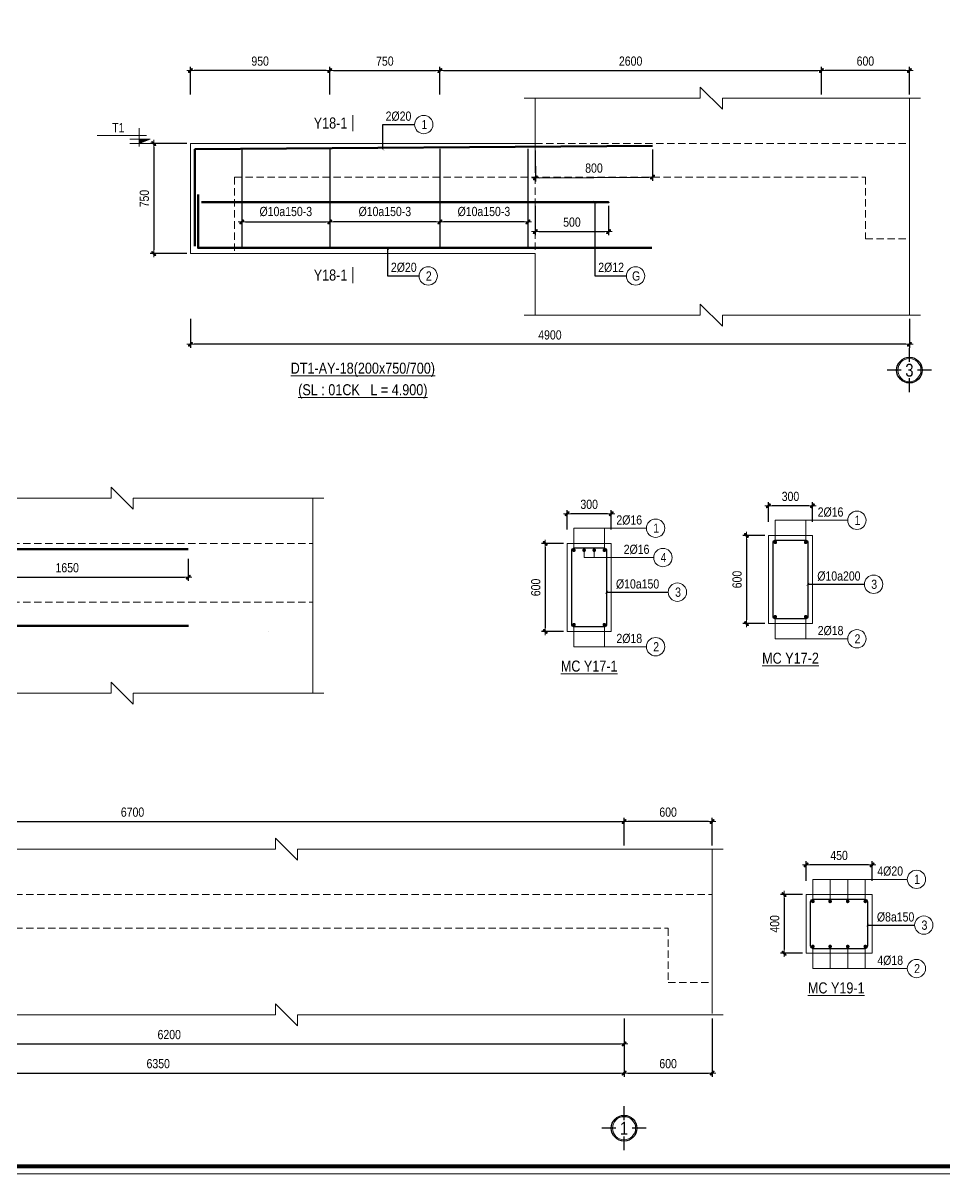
# Model space of a CAD drawing. Header units: millimetres. Extents: x 397144 to 8960116, y 345581 to 674207.
# Drawn here: x 5071370 to 5077646, y 648891 to 656732 of the extents above; entities that cross this region are included whole.
import ezdxf
from ezdxf.enums import TextEntityAlignment as Align
from ezdxf.xclip import XClip

# ---------------------------------------------------------------- set-up
doc = ezdxf.new("R2010")
doc.units = ezdxf.units.MM
doc.header["$XCLIPFRAME"] = 0
doc.header["$PDSIZE"] = -10
doc.linetypes.add('HIDDEN', pattern=[0.375, 0.25, -0.125])
doc.layers.get('0').update_dxf_attribs({"linetype": 'CONTINUOUS'})
doc.layers.get('Defpoints').update_dxf_attribs({"color": 12, "linetype": 'CONTINUOUS'})
for name, color, linetype, lineweight in [('2', 2, 'CONTINUOUS', 20), ('CDAI', 8, 'CONTINUOUS', 30), ('CTHEP', 2, 'CONTINUOUS', 50), ('DBAO', 3, 'CONTINUOUS', 20), ('DGIONG', 4, 'CONTINUOUS', 13), ('KTH', 150, 'CONTINUOUS', 5), ('Net khuat', 8, 'HIDDEN', 13), ('STICK', 1, 'CONTINUOUS', 9), ('TEXT', 7, 'CONTINUOUS', 15)]:
    doc.layers.add(name, color=color, linetype=linetype, lineweight=lineweight)
doc.layers.add('8', color=8, linetype='CONTINUOUS')
doc.layers.add('HATCH', color=7, linetype='CONTINUOUS', lineweight=5, true_color=0x2491ff)
doc.styles.add('HELVECONDENSE', font='VHELVCN_0.TTF')
doc.styles.add('Star-HelCon', font='VHELVCN_0.TTF')
doc.styles.add('TTP-HelCon', font='VHELVCN_0.TTF')
doc.styles.add('VNI-HELVE-CONDENSE', font='VHELVCN_0.TTF')
doc.dimstyles.new('kc-25', dxfattribs={"dimtxt": 62.5, "dimasz": 20, "dimexe": 20, "dimexo": 50, "dimgap": 25, "dimtad": 3, "dimdec": 0, "dimzin": 0, "dimdsep": 46, "dimtxsty": 'VNI-HELVE-CONDENSE', "dimblk": 'DIM', "dimcen": 2.5, "dimclrd": 256, "dimclre": 154, "dimclrt": 7, "dimaunit": 1, "dimadec": 0, "dimazin": 0, "dimtfac": 1, "dimtdec": 0, "dimtix": 1, "dimtmove": 0, "dimatfit": 3, "dimldrblk": 'DOT', "dimfxl": 1, "dimtolj": 1, "dimtzin": 0, "dimarcsym": 0})
doc.dimstyles.new('TTP-25', dxfattribs={"dimscale": 25, "dimtxt": 2.5, "dimasz": 1, "dimexe": 1, "dimexo": 1, "dimgap": 0.09, "dimtad": 0, "dimdec": 4, "dimrnd": 5, "dimzin": 9, "dimdsep": 46, "dimtxsty": 'TTP-HelCon', "dimblk": 'Stick1', "dimcen": 0.09, "dimdle": 1.5, "dimclrd": 256, "dimclre": 256, "dimclrt": 7, "dimadec": 0, "dimazin": 0, "dimtfac": 1, "dimtdec": 4, "dimtmove": 0, "dimatfit": 3, "dimldrblk": '_ArchTick1', "dimfxl": 1, "dimtvp": 1, "dimtolj": 1, "dimtzin": 0, "dimarcsym": 0})

# ---------------------------------------------------------------- blocks, each defined once
blk = doc.blocks.new('Stick1')
at = {"layer": 'STICK'}
h = blk.add_hatch(color=256, dxfattribs=at)
edge = h.paths.add_edge_path()
edge.add_line((0.3, 0.5), (-0.5, -0.3))
edge.add_arc((-0.4, -0.4), 0.141, 135, 315)
edge.add_line((-0.3, -0.5), (0.5, 0.3))
edge.add_arc((0.4, 0.4), 0.141, 315, 495)
blk.add_line((1, 0), (-1, 0), dxfattribs=at)
blk.add_lwpolyline([(0.3, 0.5), (-0.5, -0.3, 1), (-0.3, -0.5), (0.5, 0.3, 1), (0.3, 0.5, 1)], format="xyb", dxfattribs=at)
blk = doc.blocks.new('*D184')
at = {"layer": 'Defpoints', "color": 0, "transparency": 16777216}
for p in [(5070846, 653107.9), (5072496, 653107.9), (5072496, 652956.9)]:
    blk.add_point(p, dxfattribs=at)
at = {"layer": 'KTH', "lineweight": -2, "transparency": 16777216}
for p, q in [((5070846, 653082.9), (5070846, 652931.9)), ((5072496, 653082.9), (5072496, 652931.9)), ((5070871, 652956.9), (5072471, 652956.9))]:
    blk.add_line(p, q, dxfattribs=at)
at = {"layer": 'KTH', "lineweight": -2, "transparency": 16777216, "xscale": 25, "yscale": 25, "zscale": 25, "rotation": 180}
blk.add_blockref('Stick1', (5070846, 652956.9), dxfattribs=at)
at = {"layer": 'KTH', "lineweight": -2, "transparency": 16777216, "xscale": 25, "yscale": 25, "zscale": 25}
blk.add_blockref('Stick1', (5072496, 652956.9), dxfattribs=at)
at = {"layer": 'KTH', "color": 7, "transparency": 16777216, "insert": (5071671, 653020.7), "char_height": 62.5, "attachment_point": 5, "style": 'TTP-HelCon'}
blk.add_mtext('\\A1;1650', dxfattribs=at)
blk = doc.blocks.new('_ArchTick1')
at = {"color": 0, "const_width": 3.81}
blk.add_lwpolyline([(-12.7, -12.7), (12.7, 12.7)], dxfattribs=at)
blk = doc.blocks.new('dau truc')
blk.add_circle((0, 0), 180)
at = {"layer": '8'}
for p, q in [((0, 127), (0, 345)), ((-127, 0), (-345, 0)), ((345, 0), (127, 0)), ((0, -345), (0, -127))]:
    blk.add_line(p, q, dxfattribs=at)
blk.add_circle((0, 0), 200, dxfattribs=at)
at = {"layer": 'TEXT', "style": 'HELVECONDENSE'}
blk.add_attdef('A', text='', height=233, dxfattribs=at).set_placement((0, 0), align=Align.MIDDLE)
blk = doc.blocks.new('*D195')
at = {"layer": 'Defpoints', "color": 0, "transparency": 16777216}
for p in [(5075466.3, 649974.4), (5076066.3, 649974.4), (5076066.3, 649578.4)]:
    blk.add_point(p, dxfattribs=at)
at = {"layer": 'KTH', "lineweight": -2, "transparency": 16777216}
for p, q in [((5075466.3, 649949.4), (5075466.3, 649553.4)), ((5076066.3, 649949.4), (5076066.3, 649553.4)), ((5075491.3, 649578.4), (5076041.3, 649578.4))]:
    blk.add_line(p, q, dxfattribs=at)
at = {"layer": 'KTH', "lineweight": -2, "transparency": 16777216, "xscale": 25, "yscale": 25, "zscale": 25, "rotation": 180}
blk.add_blockref('Stick1', (5075466.3, 649578.4), dxfattribs=at)
at = {"layer": 'KTH', "lineweight": -2, "transparency": 16777216, "xscale": 25, "yscale": 25, "zscale": 25}
blk.add_blockref('Stick1', (5076066.3, 649578.4), dxfattribs=at)
at = {"layer": 'KTH', "color": 7, "transparency": 16777216, "insert": (5075766.3, 649642.3), "char_height": 62.5, "attachment_point": 5, "style": 'TTP-HelCon'}
blk.add_mtext('\\A1;600', dxfattribs=at)
blk = doc.blocks.new('*D196')
at = {"layer": 'Defpoints', "color": 0, "transparency": 16777216}
for p in [(5075466.3, 651291.8), (5068766.3, 651102.8), (5075466.3, 651102.8)]:
    blk.add_point(p, dxfattribs=at)
at = {"layer": 'KTH', "lineweight": -2, "transparency": 16777216}
for p, q in [((5068766.3, 651127.8), (5068766.3, 651316.8)), ((5068791.3, 651291.8), (5075441.3, 651291.8)), ((5075466.3, 651127.8), (5075466.3, 651316.8))]:
    blk.add_line(p, q, dxfattribs=at)
at = {"layer": 'KTH', "lineweight": -2, "transparency": 16777216, "xscale": 25, "yscale": 25, "zscale": 25, "rotation": 180}
blk.add_blockref('Stick1', (5068766.3, 651291.8), dxfattribs=at)
at = {"layer": 'KTH', "lineweight": -2, "transparency": 16777216, "xscale": 25, "yscale": 25, "zscale": 25}
blk.add_blockref('Stick1', (5075466.3, 651291.8), dxfattribs=at)
at = {"layer": 'KTH', "color": 7, "transparency": 16777216, "insert": (5072116.3, 651355.6), "char_height": 62.5, "attachment_point": 5, "style": 'TTP-HelCon'}
blk.add_mtext('\\A1;6700', dxfattribs=at)
blk = doc.blocks.new('*D197')
at = {"layer": 'Defpoints', "color": 0, "transparency": 16777216}
for p in [(5075466.3, 651291.8), (5075466.3, 651102.8), (5076066.3, 651102.8)]:
    blk.add_point(p, dxfattribs=at)
at = {"layer": 'KTH', "lineweight": -2, "transparency": 16777216}
for p, q in [((5075466.3, 651127.8), (5075466.3, 651316.8)), ((5076041.3, 651291.8), (5075491.3, 651291.8)), ((5076066.3, 651127.8), (5076066.3, 651316.8))]:
    blk.add_line(p, q, dxfattribs=at)
at = {"layer": 'KTH', "lineweight": -2, "transparency": 16777216, "xscale": 25, "yscale": 25, "zscale": 25, "rotation": 180}
blk.add_blockref('Stick1', (5075466.3, 651291.8), dxfattribs=at)
at = {"layer": 'KTH', "lineweight": -2, "transparency": 16777216, "xscale": 25, "yscale": 25, "zscale": 25}
blk.add_blockref('Stick1', (5076066.3, 651291.8), dxfattribs=at)
at = {"layer": 'KTH', "color": 7, "transparency": 16777216, "insert": (5075766.3, 651355.6), "char_height": 62.5, "attachment_point": 5, "style": 'TTP-HelCon'}
blk.add_mtext('\\A1;600', dxfattribs=at)
blk = doc.blocks.new('*D202')
at = {"layer": 'Defpoints', "color": 0, "transparency": 16777216}
for p in [(5069266.3, 649974.4), (5075466.3, 649974.4), (5075466.3, 649776.4)]:
    blk.add_point(p, dxfattribs=at)
at = {"layer": 'KTH', "lineweight": -2, "transparency": 16777216}
for p, q in [((5069266.3, 649949.4), (5069266.3, 649751.4)), ((5075466.3, 649949.4), (5075466.3, 649751.4)), ((5069291.3, 649776.4), (5075441.3, 649776.4))]:
    blk.add_line(p, q, dxfattribs=at)
at = {"layer": 'KTH', "lineweight": -2, "transparency": 16777216, "xscale": 25, "yscale": 25, "zscale": 25, "rotation": 180}
blk.add_blockref('Stick1', (5069266.3, 649776.4), dxfattribs=at)
at = {"layer": 'KTH', "lineweight": -2, "transparency": 16777216, "xscale": 25, "yscale": 25, "zscale": 25}
blk.add_blockref('Stick1', (5075466.3, 649776.4), dxfattribs=at)
at = {"layer": 'KTH', "color": 7, "transparency": 16777216, "insert": (5072366.3, 649840.3), "char_height": 62.5, "attachment_point": 5, "style": 'TTP-HelCon'}
blk.add_mtext('\\A1;6200', dxfattribs=at)
blk = doc.blocks.new('*D204')
at = {"layer": 'Defpoints', "color": 0, "transparency": 16777216}
for p in [(5069116.3, 649776.4), (5075466.3, 649776.4), (5075466.3, 649578.4)]:
    blk.add_point(p, dxfattribs=at)
at = {"layer": 'KTH', "lineweight": -2, "transparency": 16777216}
for p, q in [((5069116.3, 649751.4), (5069116.3, 649553.4)), ((5075466.3, 649751.4), (5075466.3, 649553.4)), ((5069141.3, 649578.4), (5075441.3, 649578.4))]:
    blk.add_line(p, q, dxfattribs=at)
at = {"layer": 'KTH', "lineweight": -2, "transparency": 16777216, "xscale": 25, "yscale": 25, "zscale": 25, "rotation": 180}
blk.add_blockref('Stick1', (5069116.3, 649578.4), dxfattribs=at)
at = {"layer": 'KTH', "lineweight": -2, "transparency": 16777216, "xscale": 25, "yscale": 25, "zscale": 25}
blk.add_blockref('Stick1', (5075466.3, 649578.4), dxfattribs=at)
at = {"layer": 'KTH', "color": 7, "transparency": 16777216, "insert": (5072291.3, 649642.3), "char_height": 62.5, "attachment_point": 5, "style": 'TTP-HelCon'}
blk.add_mtext('\\A1;6350', dxfattribs=at)
blk = doc.blocks.new('DIM')
h = blk.add_hatch(color=1)
h.paths.add_polyline_path([(0.49, 0.29, 1), (0.29, 0.49), (-0.19, 0), (0.19, 0)])
h.paths.add_polyline_path([(0.19, 0), (-0.19, 0), (-0.49, -0.29, 1), (-0.29, -0.49)])
at = {"color": 9}
for p, q in [((-0.19, 0), (-1.5, 0)), ((0.19, 0), (1.5, 0))]:
    blk.add_line(p, q, dxfattribs=at)
at = {"color": 1}
for p, q in [((-0.49, -0.29), (0.29, 0.49)), ((-0.29, -0.49), (0.49, 0.29)), ((-0.19, 0), (0.19, 0))]:
    blk.add_line(p, q, dxfattribs=at)
blk.add_arc((-0.39, -0.39), 0.138, 135, 315, dxfattribs=at)
blk = doc.blocks.new('*D205')
at = {"layer": 'Defpoints', "color": 0, "transparency": 16777216}
for p in [(5072860.8, 655517.3), (5073460.8, 655517.3), (5073460.8, 655377.3)]:
    blk.add_point(p, dxfattribs=at)
at = {"layer": 'KTH', "lineweight": -2, "transparency": 16777216}
for p, q in [((5072860.8, 655492.3), (5072860.8, 655352.3)), ((5073460.8, 655492.3), (5073460.8, 655352.3)), ((5072885.8, 655377.3), (5073435.8, 655377.3))]:
    blk.add_line(p, q, dxfattribs=at)
at = {"layer": 'KTH', "lineweight": -2, "transparency": 16777216, "xscale": 25, "yscale": 25, "zscale": 25, "rotation": 180}
blk.add_blockref('Stick1', (5072860.8, 655377.3), dxfattribs=at)
at = {"layer": 'KTH', "lineweight": -2, "transparency": 16777216, "xscale": 25, "yscale": 25, "zscale": 25}
blk.add_blockref('Stick1', (5073460.8, 655377.3), dxfattribs=at)
at = {"layer": 'KTH', "color": 7, "transparency": 16777216, "insert": (5073160.8, 655447.2), "char_height": 62.5, "attachment_point": 5, "style": 'TTP-HelCon'}
blk.add_mtext('\\A1;\\A1;\\A1;\\A1;Þ10a150-3', dxfattribs=at)
blk = doc.blocks.new('*D206')
at = {"layer": 'Defpoints', "color": 0, "transparency": 16777216}
for p in [(5072510.8, 656408.7), (5072510.8, 656219.7), (5073460.8, 656219.7)]:
    blk.add_point(p, dxfattribs=at)
at = {"layer": 'KTH', "lineweight": -2, "transparency": 16777216}
for p, q in [((5072510.8, 656244.7), (5072510.8, 656433.7)), ((5073460.8, 656244.7), (5073460.8, 656433.7)), ((5073435.8, 656408.7), (5072535.8, 656408.7))]:
    blk.add_line(p, q, dxfattribs=at)
at = {"layer": 'KTH', "lineweight": -2, "transparency": 16777216, "xscale": 25, "yscale": 25, "zscale": 25, "rotation": 180}
blk.add_blockref('Stick1', (5072510.8, 656408.7), dxfattribs=at)
at = {"layer": 'KTH', "lineweight": -2, "transparency": 16777216, "xscale": 25, "yscale": 25, "zscale": 25}
blk.add_blockref('Stick1', (5073460.8, 656408.7), dxfattribs=at)
at = {"layer": 'KTH', "color": 7, "transparency": 16777216, "insert": (5072985.8, 656472.5), "char_height": 62.5, "attachment_point": 5, "style": 'TTP-HelCon'}
blk.add_mtext('\\A1;950', dxfattribs=at)
blk = doc.blocks.new('*D207')
at = {"layer": 'Defpoints', "color": 0, "transparency": 16777216}
for p in [(5072510.8, 655911.3), (5072260.8, 655161.3), (5072510.8, 655161.3)]:
    blk.add_point(p, dxfattribs=at)
at = {"layer": 'KTH', "lineweight": -2, "transparency": 16777216}
for p, q in [((5072485.8, 655911.3), (5072235.8, 655911.3)), ((5072260.8, 655886.3), (5072260.8, 655186.3)), ((5072485.8, 655161.3), (5072235.8, 655161.3))]:
    blk.add_line(p, q, dxfattribs=at)
at = {"layer": 'KTH', "lineweight": -2, "transparency": 16777216, "xscale": 25, "yscale": 25, "zscale": 25}
for p, rotation in [((5072260.8, 655911.3), 90), ((5072260.8, 655161.3), 270)]:
    blk.add_blockref('Stick1', p, dxfattribs=dict(at, rotation=rotation))
at = {"layer": 'KTH', "color": 7, "transparency": 16777216, "insert": (5072197, 655536.3), "char_height": 62.5, "attachment_point": 5, "rotation": 90, "style": 'TTP-HelCon'}
blk.add_mtext('\\A1;750', dxfattribs=at)
blk = doc.blocks.new('CODE')
at = {"layer": 'DBAO'}
for p, q in [((-62.5, -20), (-62.5, 105)), ((-62.5, 0), (-137.5, 30)), ((-137.5, 30), (0, 30)), ((-137.5, 0), (0, 0)), ((-112.5, 55), (223.6, 55))]:
    blk.add_line(p, q, dxfattribs=at)
at = {"layer": 'HATCH', "color": 1}
blk.add_solid([(-62.5, 0), (-137.5, 30), (-62.5, 30)], dxfattribs=at)
blk = doc.blocks.new('*D208')
at = {"layer": 'Defpoints', "color": 0, "transparency": 16777216}
for p in [(5074210.8, 656408.7), (5073460.8, 656219.7), (5074210.8, 656219.7)]:
    blk.add_point(p, dxfattribs=at)
at = {"layer": 'KTH', "lineweight": -2, "transparency": 16777216}
for p, q in [((5073460.8, 656244.7), (5073460.8, 656433.7)), ((5074210.8, 656244.7), (5074210.8, 656433.7)), ((5073485.8, 656408.7), (5074185.8, 656408.7))]:
    blk.add_line(p, q, dxfattribs=at)
at = {"layer": 'KTH', "lineweight": -2, "transparency": 16777216, "xscale": 25, "yscale": 25, "zscale": 25, "rotation": 180}
blk.add_blockref('Stick1', (5073460.8, 656408.7), dxfattribs=at)
at = {"layer": 'KTH', "lineweight": -2, "transparency": 16777216, "xscale": 25, "yscale": 25, "zscale": 25}
blk.add_blockref('Stick1', (5074210.8, 656408.7), dxfattribs=at)
at = {"layer": 'KTH', "color": 7, "transparency": 16777216, "insert": (5073835.8, 656472.5), "char_height": 62.5, "attachment_point": 5, "style": 'TTP-HelCon'}
blk.add_mtext('\\A1;750', dxfattribs=at)
blk = doc.blocks.new('*D209')
at = {"layer": 'Defpoints', "color": 0, "transparency": 16777216}
for p in [(5076810.8, 656408.7), (5074210.8, 656219.7), (5076810.8, 656219.7)]:
    blk.add_point(p, dxfattribs=at)
at = {"layer": 'KTH', "lineweight": -2, "transparency": 16777216}
for p, q in [((5074210.8, 656244.7), (5074210.8, 656433.7)), ((5076810.8, 656244.7), (5076810.8, 656433.7)), ((5074235.8, 656408.7), (5076785.8, 656408.7))]:
    blk.add_line(p, q, dxfattribs=at)
at = {"layer": 'KTH', "lineweight": -2, "transparency": 16777216, "xscale": 25, "yscale": 25, "zscale": 25, "rotation": 180}
blk.add_blockref('Stick1', (5074210.8, 656408.7), dxfattribs=at)
at = {"layer": 'KTH', "lineweight": -2, "transparency": 16777216, "xscale": 25, "yscale": 25, "zscale": 25}
blk.add_blockref('Stick1', (5076810.8, 656408.7), dxfattribs=at)
at = {"layer": 'KTH', "color": 7, "transparency": 16777216, "insert": (5075510.8, 656472.5), "char_height": 62.5, "attachment_point": 5, "style": 'TTP-HelCon'}
blk.add_mtext('\\A1;2600', dxfattribs=at)
blk = doc.blocks.new('*D210')
at = {"layer": 'Defpoints', "color": 0, "transparency": 16777216}
for p in [(5076810.8, 656408.7), (5076810.8, 656219.7), (5077410.8, 656219.7)]:
    blk.add_point(p, dxfattribs=at)
at = {"layer": 'KTH', "lineweight": -2, "transparency": 16777216}
for p, q in [((5076810.8, 656244.7), (5076810.8, 656433.7)), ((5077410.8, 656244.7), (5077410.8, 656433.7)), ((5077385.8, 656408.7), (5076835.8, 656408.7))]:
    blk.add_line(p, q, dxfattribs=at)
at = {"layer": 'KTH', "lineweight": -2, "transparency": 16777216, "xscale": 25, "yscale": 25, "zscale": 25, "rotation": 180}
blk.add_blockref('Stick1', (5076810.8, 656408.7), dxfattribs=at)
at = {"layer": 'KTH', "lineweight": -2, "transparency": 16777216, "xscale": 25, "yscale": 25, "zscale": 25}
blk.add_blockref('Stick1', (5077410.8, 656408.7), dxfattribs=at)
at = {"layer": 'KTH', "color": 7, "transparency": 16777216, "insert": (5077110.8, 656472.5), "char_height": 62.5, "attachment_point": 5, "style": 'TTP-HelCon'}
blk.add_mtext('\\A1;600', dxfattribs=at)
blk = doc.blocks.new('*D211')
at = {"layer": 'Defpoints', "color": 0, "transparency": 16777216}
for p in [(5074210.8, 655517.3), (5074810.8, 655517.3), (5074210.8, 655377.3)]:
    blk.add_point(p, dxfattribs=at)
at = {"layer": 'KTH', "lineweight": -2, "transparency": 16777216}
for p, q in [((5074210.8, 655492.3), (5074210.8, 655352.3)), ((5074810.8, 655492.3), (5074810.8, 655352.3)), ((5074785.8, 655377.3), (5074235.8, 655377.3))]:
    blk.add_line(p, q, dxfattribs=at)
at = {"layer": 'KTH', "lineweight": -2, "transparency": 16777216, "xscale": 25, "yscale": 25, "zscale": 25, "rotation": 180}
blk.add_blockref('Stick1', (5074210.8, 655377.3), dxfattribs=at)
at = {"layer": 'KTH', "lineweight": -2, "transparency": 16777216, "xscale": 25, "yscale": 25, "zscale": 25}
blk.add_blockref('Stick1', (5074810.8, 655377.3), dxfattribs=at)
at = {"layer": 'KTH', "color": 7, "transparency": 16777216, "insert": (5074510.8, 655447.2), "char_height": 62.5, "attachment_point": 5, "style": 'TTP-HelCon'}
blk.add_mtext('\\A1;\\A1;\\A1;\\A1;Þ10a150-3', dxfattribs=at)
blk = doc.blocks.new('*D212')
at = {"layer": 'Defpoints', "color": 0, "transparency": 16777216}
for p in [(5072510.8, 654741.3), (5077410.8, 654741.3), (5072510.8, 654543.3)]:
    blk.add_point(p, dxfattribs=at)
at = {"layer": 'KTH', "lineweight": -2, "transparency": 16777216}
for p, q in [((5072510.8, 654716.3), (5072510.8, 654518.3)), ((5077410.8, 654716.3), (5077410.8, 654518.3)), ((5077385.8, 654543.3), (5072535.8, 654543.3))]:
    blk.add_line(p, q, dxfattribs=at)
at = {"layer": 'KTH', "lineweight": -2, "transparency": 16777216, "xscale": 25, "yscale": 25, "zscale": 25, "rotation": 180}
blk.add_blockref('Stick1', (5072510.8, 654543.3), dxfattribs=at)
at = {"layer": 'KTH', "lineweight": -2, "transparency": 16777216, "xscale": 25, "yscale": 25, "zscale": 25}
blk.add_blockref('Stick1', (5077410.8, 654543.3), dxfattribs=at)
at = {"layer": 'KTH', "color": 7, "transparency": 16777216, "insert": (5074960.8, 654607.1), "char_height": 62.5, "attachment_point": 5, "style": 'TTP-HelCon'}
blk.add_mtext('\\A1;4900', dxfattribs=at)
blk = doc.blocks.new('MC')
at = {"layer": 'CTHEP', "const_width": 10}
blk.add_lwpolyline([(0, 150), (0, 0)], dxfattribs=at)
at = {"layer": 'TEXT', "style": 'TTP-HelCon'}
blk.add_attdef('A', text='', height=100, dxfattribs=at).set_placement((-50, 26), align=Align.RIGHT)
blk = doc.blocks.new('*D213')
at = {"layer": 'Defpoints', "color": 0, "transparency": 16777216}
for p in [(5073460.8, 655517.3), (5074210.8, 655517.3), (5073460.8, 655377.3)]:
    blk.add_point(p, dxfattribs=at)
at = {"layer": 'KTH', "lineweight": -2, "transparency": 16777216}
for p, q in [((5073460.8, 655492.3), (5073460.8, 655352.3)), ((5074210.8, 655492.3), (5074210.8, 655352.3)), ((5074185.8, 655377.3), (5073485.8, 655377.3))]:
    blk.add_line(p, q, dxfattribs=at)
at = {"layer": 'KTH', "lineweight": -2, "transparency": 16777216, "xscale": 25, "yscale": 25, "zscale": 25, "rotation": 180}
blk.add_blockref('Stick1', (5073460.8, 655377.3), dxfattribs=at)
at = {"layer": 'KTH', "lineweight": -2, "transparency": 16777216, "xscale": 25, "yscale": 25, "zscale": 25}
blk.add_blockref('Stick1', (5074210.8, 655377.3), dxfattribs=at)
at = {"layer": 'KTH', "color": 7, "transparency": 16777216, "insert": (5073835.8, 655447.2), "char_height": 62.5, "attachment_point": 5, "style": 'TTP-HelCon'}
blk.add_mtext('\\A1;\\A1;\\A1;\\A1;Þ10a150-3', dxfattribs=at)
blk = doc.blocks.new('*D268')
at = {"layer": 'Defpoints', "color": 0, "ltscale": 500, "transparency": 16777216}
for p in [(5076706.5, 650996.6), (5076706.5, 650863.4), (5077156.5, 650863.4)]:
    blk.add_point(p, dxfattribs=at)
at = {"layer": 'KTH', "lineweight": -2, "ltscale": 500, "transparency": 16777216}
for p, q in [((5076706.5, 650888.4), (5076706.5, 651021.6)), ((5077156.5, 650888.4), (5077156.5, 651021.6)), ((5077131.5, 650996.6), (5076731.5, 650996.6))]:
    blk.add_line(p, q, dxfattribs=at)
at = {"layer": 'KTH', "lineweight": -2, "ltscale": 500, "transparency": 16777216, "xscale": 25, "yscale": 25, "zscale": 25, "rotation": 180}
blk.add_blockref('Stick1', (5076706.5, 650996.6), dxfattribs=at)
at = {"layer": 'KTH', "lineweight": -2, "ltscale": 500, "transparency": 16777216, "xscale": 25, "yscale": 25, "zscale": 25}
blk.add_blockref('Stick1', (5077156.5, 650996.6), dxfattribs=at)
at = {"layer": 'KTH', "color": 7, "ltscale": 500, "transparency": 16777216, "insert": (5076931.5, 651060.5), "char_height": 62.5, "attachment_point": 5, "style": 'TTP-HelCon'}
blk.add_mtext('\\A1;450', dxfattribs=at)
blk = doc.blocks.new('*D269')
at = {"layer": 'Defpoints', "color": 0, "ltscale": 500, "transparency": 16777216}
for p in [(5076706.5, 650794.4), (5076556.7, 650394.4), (5076706.5, 650394.4)]:
    blk.add_point(p, dxfattribs=at)
at = {"layer": 'KTH', "lineweight": -2, "ltscale": 500, "transparency": 16777216}
for p, q in [((5076681.5, 650794.4), (5076531.7, 650794.4)), ((5076556.7, 650769.4), (5076556.7, 650419.4)), ((5076681.5, 650394.4), (5076531.7, 650394.4))]:
    blk.add_line(p, q, dxfattribs=at)
at = {"layer": 'KTH', "lineweight": -2, "ltscale": 500, "transparency": 16777216, "xscale": 25, "yscale": 25, "zscale": 25}
for p, rotation in [((5076556.7, 650794.4), 90), ((5076556.7, 650394.4), 270)]:
    blk.add_blockref('Stick1', p, dxfattribs=dict(at, rotation=rotation))
at = {"layer": 'KTH', "color": 7, "ltscale": 500, "transparency": 16777216, "insert": (5076492.8, 650594.4), "char_height": 62.5, "attachment_point": 5, "rotation": 90, "style": 'TTP-HelCon'}
blk.add_mtext('\\A1;400', dxfattribs=at)
blk = doc.blocks.new('*D270')
at = {"layer": 'Defpoints', "color": 0, "ltscale": 500, "transparency": 16777216}
for p in [(5076450.2, 653443), (5076450.2, 653309.8), (5076750.2, 653309.8)]:
    blk.add_point(p, dxfattribs=at)
at = {"layer": 'KTH', "lineweight": -2, "ltscale": 500, "transparency": 16777216}
for p, q in [((5076450.2, 653334.8), (5076450.2, 653468)), ((5076750.2, 653334.8), (5076750.2, 653468)), ((5076725.2, 653443), (5076475.2, 653443))]:
    blk.add_line(p, q, dxfattribs=at)
at = {"layer": 'KTH', "lineweight": -2, "ltscale": 500, "transparency": 16777216, "xscale": 25, "yscale": 25, "zscale": 25, "rotation": 180}
blk.add_blockref('Stick1', (5076450.2, 653443), dxfattribs=at)
at = {"layer": 'KTH', "lineweight": -2, "ltscale": 500, "transparency": 16777216, "xscale": 25, "yscale": 25, "zscale": 25}
blk.add_blockref('Stick1', (5076750.2, 653443), dxfattribs=at)
at = {"layer": 'KTH', "color": 7, "ltscale": 500, "transparency": 16777216, "insert": (5076600.2, 653506.8), "char_height": 62.5, "attachment_point": 5, "style": 'TTP-HelCon'}
blk.add_mtext('\\A1;300', dxfattribs=at)
blk = doc.blocks.new('*D271')
at = {"layer": 'Defpoints', "color": 0, "ltscale": 500, "transparency": 16777216}
for p in [(5076450.2, 653240.8), (5076300.4, 652640.8), (5076450.2, 652640.8)]:
    blk.add_point(p, dxfattribs=at)
at = {"layer": 'KTH', "lineweight": -2, "ltscale": 500, "transparency": 16777216}
for p, q in [((5076425.2, 653240.8), (5076275.4, 653240.8)), ((5076300.4, 653215.8), (5076300.4, 652665.8)), ((5076425.2, 652640.8), (5076275.4, 652640.8))]:
    blk.add_line(p, q, dxfattribs=at)
at = {"layer": 'KTH', "lineweight": -2, "ltscale": 500, "transparency": 16777216, "xscale": 25, "yscale": 25, "zscale": 25}
for p, rotation in [((5076300.4, 653240.8), 90), ((5076300.4, 652640.8), 270)]:
    blk.add_blockref('Stick1', p, dxfattribs=dict(at, rotation=rotation))
at = {"layer": 'KTH', "color": 7, "ltscale": 500, "transparency": 16777216, "insert": (5076236.6, 652940.8), "char_height": 62.5, "attachment_point": 5, "rotation": 90, "style": 'TTP-HelCon'}
blk.add_mtext('\\A1;600', dxfattribs=at)
blk = doc.blocks.new('*D272')
at = {"layer": 'Defpoints', "color": 0, "ltscale": 500, "transparency": 16777216}
for p in [(5075078.3, 653389.1), (5075078.3, 653255.9), (5075378.3, 653255.9)]:
    blk.add_point(p, dxfattribs=at)
at = {"layer": 'KTH', "lineweight": -2, "ltscale": 500, "transparency": 16777216}
for p, q in [((5075078.3, 653280.9), (5075078.3, 653414.1)), ((5075353.3, 653389.1), (5075103.3, 653389.1)), ((5075378.3, 653280.9), (5075378.3, 653414.1))]:
    blk.add_line(p, q, dxfattribs=at)
at = {"layer": 'KTH', "lineweight": -2, "ltscale": 500, "transparency": 16777216, "xscale": 25, "yscale": 25, "zscale": 25, "rotation": 180}
blk.add_blockref('Stick1', (5075078.3, 653389.1), dxfattribs=at)
at = {"layer": 'KTH', "lineweight": -2, "ltscale": 500, "transparency": 16777216, "xscale": 25, "yscale": 25, "zscale": 25}
blk.add_blockref('Stick1', (5075378.3, 653389.1), dxfattribs=at)
at = {"layer": 'KTH', "color": 7, "ltscale": 500, "transparency": 16777216, "insert": (5075228.3, 653453), "char_height": 62.5, "attachment_point": 5, "style": 'TTP-HelCon'}
blk.add_mtext('\\A1;300', dxfattribs=at)
blk = doc.blocks.new('*D273')
at = {"layer": 'Defpoints', "color": 0, "ltscale": 500, "transparency": 16777216}
for p in [(5075078.3, 653186.9), (5074928.4, 652586.9), (5075078.3, 652586.9)]:
    blk.add_point(p, dxfattribs=at)
at = {"layer": 'KTH', "lineweight": -2, "ltscale": 500, "transparency": 16777216}
for p, q in [((5075053.3, 653186.9), (5074903.4, 653186.9)), ((5074928.4, 653161.9), (5074928.4, 652611.9)), ((5075053.3, 652586.9), (5074903.4, 652586.9))]:
    blk.add_line(p, q, dxfattribs=at)
at = {"layer": 'KTH', "lineweight": -2, "ltscale": 500, "transparency": 16777216, "xscale": 25, "yscale": 25, "zscale": 25}
for p, rotation in [((5074928.4, 653186.9), 90), ((5074928.4, 652586.9), 270)]:
    blk.add_blockref('Stick1', p, dxfattribs=dict(at, rotation=rotation))
at = {"layer": 'KTH', "color": 7, "ltscale": 500, "transparency": 16777216, "insert": (5074864.6, 652886.9), "char_height": 62.5, "attachment_point": 5, "rotation": 90, "style": 'TTP-HelCon'}
blk.add_mtext('\\A1;600', dxfattribs=at)
blk = doc.blocks.new('*D699')
at = {"layer": 'Defpoints', "color": 0, "transparency": 16777216}
for p in [(5074860.8, 655888.9), (5075659.2, 655894.6), (5075660.7, 655682.6)]:
    blk.add_point(p, dxfattribs=at)
at = {"layer": 'KTH', "lineweight": -2, "transparency": 16777216}
for p, q in [((5074861, 655863.9), (5074862.5, 655651.8)), ((5075659.3, 655869.6), (5075660.9, 655657.6)), ((5074887.4, 655677), (5075635.7, 655682.4))]:
    blk.add_line(p, q, dxfattribs=at)
at = {"layer": 'KTH', "lineweight": -2, "transparency": 16777216, "xscale": 25, "yscale": 25, "zscale": 25}
for p, rotation in [((5074862.4, 655676.8), 180.4097046369247), ((5075660.7, 655682.6), 0.4097046369246748)]:
    blk.add_blockref('Stick1', p, dxfattribs=dict(at, rotation=rotation))
at = {"layer": 'KTH', "color": 7, "transparency": 16777216, "insert": (5075261.1, 655743.5), "char_height": 62.5, "attachment_point": 5, "rotation": 0.4097, "style": 'TTP-HelCon'}
blk.add_mtext('\\A1;800', dxfattribs=at)
blk = doc.blocks.new('*D700')
at = {"layer": 'Defpoints', "color": 0, "transparency": 16777216}
for p in [(5074860.8, 655511.3), (5075360.8, 655511.3), (5075360.8, 655311.6)]:
    blk.add_point(p, dxfattribs=at)
at = {"layer": 'KTH', "lineweight": -2, "transparency": 16777216}
for p, q in [((5074860.8, 655486.3), (5074860.8, 655286.6)), ((5075360.8, 655486.3), (5075360.8, 655286.6)), ((5074885.8, 655311.6), (5075335.8, 655311.6))]:
    blk.add_line(p, q, dxfattribs=at)
at = {"layer": 'KTH', "lineweight": -2, "transparency": 16777216, "xscale": 25, "yscale": 25, "zscale": 25, "rotation": 180}
blk.add_blockref('Stick1', (5074860.8, 655311.6), dxfattribs=at)
at = {"layer": 'KTH', "lineweight": -2, "transparency": 16777216, "xscale": 25, "yscale": 25, "zscale": 25}
blk.add_blockref('Stick1', (5075360.8, 655311.6), dxfattribs=at)
at = {"layer": 'KTH', "color": 7, "transparency": 16777216, "insert": (5075110.8, 655375.5), "char_height": 62.5, "attachment_point": 5, "style": 'TTP-HelCon'}
blk.add_mtext('\\A1;500', dxfattribs=at)
blk = doc.blocks.new('AY-25')
at = {"layer": 'CTHEP'}
blk.add_line((5149721.99072, 654854.9494), (5195174.90087, 654854.90127), dxfattribs=at)
for points in [[(5195358.26565, 654535.70176), (5195358.26565, 655163.88897), (5149568.26566, 655163.96452)], [(5149626.50462, 654918.35463), (5149626.50462, 654541.96456), (5156207.27174, 654541.94341), (5156787.13349, 654541.9415), (5164638.26566, 654541.91321), (5165212.31117, 654541.91133), (5195296.43281, 654541.88918), (5195296.43281, 655064.76469)]]:
    blk.add_lwpolyline(points, dxfattribs=at)
at = {"layer": 'Net khuat', "ltscale": 200}
blk.add_lwpolyline([(5149538.26566, 654502.96452), (5149538.26566, 654502.96452), (5149838.26566, 654502.96452), (5149838.26566, 654972.96452), (5195388.26566, 654972.96452)], dxfattribs=at)
blk = doc.blocks.new('CHG_XX_Khung ten')
blk.add_lwpolyline([(15, 579), (826, 579), (826, 15), (15, 15)], close=True)
at = {"color": 4, "linetype": 'Continuous', "const_width": 1}
blk.add_lwpolyline([(17, 577), (824, 577), (824, 17), (17, 17)], close=True, dxfattribs=at)

msp = doc.modelspace()

# ---------------------------------------------------------------- linework, layer by layer
at = {"layer": 'CDAI', "ltscale": 52.5}
for p, q in [((5072860.8379, 655876.28894), (5072860.8379, 655196.28894)), ((5073460.8379, 655876.28894), (5073460.8379, 655196.28894)), ((5074210.8379, 655876.28894), (5074210.8379, 655196.28894)), ((5074810.8379, 655876.28894), (5074810.8379, 655196.28894))]:
    msp.add_line(p, q, dxfattribs=at)
at = {"layer": 'CDAI'}
for points in [[(5075128.2534, 653155.64959), (5075328.2534, 653155.64959, -0.4142135624), (5075347.0034, 653136.89959), (5075347.0034, 652636.89959, -0.4142135624), (5075328.2534, 652618.14959), (5075128.2534, 652618.14959, -0.4142135624), (5075109.5034, 652636.89959), (5075109.5034, 653136.89959, -0.4142135624)], [(5076500.23547, 653209.50448), (5076700.23547, 653209.50448, -0.4142135624), (5076718.98547, 653190.75448), (5076718.98547, 652690.75448, -0.4142135624), (5076700.23547, 652672.00448), (5076500.23547, 652672.00448, -0.4142135624), (5076481.48547, 652690.75448), (5076481.48547, 653190.75448, -0.4142135624)], [(5076756.51504, 650763.14959), (5077106.51504, 650763.14959, -0.4142135624), (5077125.26504, 650744.39959), (5077125.26504, 650444.39959, -0.4142135624), (5077106.51504, 650425.64959), (5076756.51504, 650425.64959, -0.4142135624), (5076737.76504, 650444.39959), (5076737.76504, 650744.39959, -0.4142135624)]]:
    msp.add_lwpolyline(points, format="xyb", close=True, dxfattribs=at)
at = {"layer": 'CTHEP'}
for points in [[(5072540.8379, 655212.88083), (5072540.8379, 655212.88083), (5072540.8379, 655872.28894), (5075659.17121, 655894.58757)], [(5072563.03714, 655563.27908), (5072563.03714, 655200.28894), (5075655.83155, 655200.28894)], [(5064245.95819, 653147.89959), (5072495.95819, 653147.89959)], [(5064285.51863, 652849.34784), (5064285.51863, 652625.89959), (5072498.60659, 652625.89959)]]:
    msp.add_lwpolyline(points, dxfattribs=at)
msp.add_lwpolyline([(5072586.67684, 655511.28894), (5075360.8379, 655511.28894), (5075360.8379, 655511.28894)], close=True, dxfattribs=at)
at = {"layer": 'CTHEP', "const_width": 12.5}
for points in [[(5075118.2534, 653140.64959, 1), (5075130.7534, 653140.64959, 1)], [(5075187.42007, 653140.64959, 1), (5075199.92007, 653140.64959, 1)], [(5075256.58673, 653140.64959, 1), (5075269.08673, 653140.64959, 1)], [(5075325.7534, 653140.64959, 1), (5075338.2534, 653140.64959, 1)], [(5076490.23547, 653194.50448, 1), (5076502.73547, 653194.50448, 1)], [(5076697.73547, 653194.50448, 1), (5076710.23547, 653194.50448, 1)], [(5076490.23547, 652687.00448, 1), (5076502.73547, 652687.00448, 1)], [(5076697.73547, 652687.00448, 1), (5076710.23547, 652687.00448, 1)], [(5075118.2534, 652633.14959, 1), (5075130.7534, 652633.14959, 1)], [(5075325.7534, 652633.14959, 1), (5075338.2534, 652633.14959, 1)], [(5076746.51504, 650748.14959, 1), (5076759.01504, 650748.14959, 1)], [(5077104.01504, 650748.14959, 1), (5077116.51504, 650748.14959, 1)], [(5076746.51504, 650440.64959, 1), (5076759.01504, 650440.64959, 1)], [(5077104.01504, 650440.64959, 1), (5077116.51504, 650440.64959, 1)]]:
    msp.add_lwpolyline(points, format="xyb", close=True, dxfattribs=at)
at = {"layer": 'DBAO'}
msp.add_line((5072510.8379, 655911.28894), (5072510.8379, 655161.28894), dxfattribs=at)
for points in [[(5072510.8379, 655911.28894), (5074860.8379, 655911.28894), (5074860.8379, 656219.68328)], [(5077410.8379, 656219.68328), (5077410.8379, 655911.28894), (5077410.8379, 655911.28894), (5077410.8379, 655161.28894), (5077410.8379, 655161.28894), (5077410.8379, 654741.28894)], [(5072510.8379, 655161.28894), (5074860.8379, 655161.28894), (5074860.8379, 654741.28894)], [(5073345.9582, 653495.29393), (5073345.9582, 653186.89959), (5073345.9582, 653186.89959), (5073345.9582, 652586.89959), (5073345.9582, 652586.89959), (5073345.9582, 652166.89959)], [(5076066.3379, 651102.79393), (5076066.3379, 650794.39959), (5076066.3379, 650794.39959), (5076066.3379, 650194.39959), (5076066.3379, 650194.39959), (5076066.3379, 649984.39959)]]:
    msp.add_lwpolyline(points, dxfattribs=at)
at = {"layer": 'DBAO', "flags": 128}
for points in [[(5076450.23547, 653240.75448), (5076750.23547, 653240.75448)], [(5076750.23547, 653240.75448), (5076750.23547, 652640.75448), (5076450.23547, 652640.75448), (5076450.23547, 653240.75448)], [(5075078.2534, 653186.89959), (5075378.2534, 653186.89959)], [(5075378.2534, 653186.89959), (5075378.2534, 652586.89959), (5075078.2534, 652586.89959), (5075078.2534, 653186.89959)], [(5076706.51504, 650794.39959), (5077156.51504, 650794.39959)], [(5077156.51504, 650794.39959), (5077156.51504, 650394.39959), (5076706.51504, 650394.39959), (5076706.51504, 650794.39959)]]:
    msp.add_lwpolyline(points, dxfattribs=at)
at = {"layer": 'DGIONG'}
for p, q in [((5076496.48547, 653194.50448), (5076496.48547, 653344.50448)), ((5076496.48547, 653344.50448), (5076990.23547, 653344.50448)), ((5076703.98547, 653194.50448), (5076703.98547, 653344.50448)), ((5075124.5034, 653140.64959), (5075124.5034, 653290.64959)), ((5075124.5034, 653290.64959), (5075618.2534, 653290.64959)), ((5075332.0034, 653140.64959), (5075332.0034, 653290.64959)), ((5075193.67007, 653140.64959), (5075193.67007, 653090.64959)), ((5075262.83673, 653140.64959), (5075262.83673, 653090.64959)), ((5075193.67007, 653090.64959), (5075668.2534, 653090.64959)), ((5076496.48547, 652537.00448), (5076496.48547, 652687.00448)), ((5076703.98547, 652537.00448), (5076703.98547, 652687.00448)), ((5075124.5034, 652483.14959), (5075124.5034, 652633.14959)), ((5075332.0034, 652483.14959), (5075332.0034, 652633.14959)), ((5076496.48547, 652537.00448), (5076990.23547, 652537.00448)), ((5075124.5034, 652483.14959), (5075618.2534, 652483.14959)), ((5076752.76504, 650748.14959), (5076752.76504, 650898.14959)), ((5076752.76504, 650898.14959), (5077396.51504, 650898.14959)), ((5077110.26504, 650748.14959), (5077110.26504, 650898.14959)), ((5076752.76504, 650290.64959), (5076752.76504, 650440.64959)), ((5077110.26504, 650290.64959), (5077110.26504, 650440.64959)), ((5076752.76504, 650290.64959), (5077396.51504, 650290.64959))]:
    msp.add_line(p, q, dxfattribs=at)
for points in [[(5074785.8379, 656219.68328), (5075985.8379, 656219.68328), (5075985.8379, 656294.68328), (5076135.8379, 656144.68328), (5076135.8379, 656219.68328), (5077485.8379, 656219.68328)], [(5074785.8379, 654741.28894), (5075985.8379, 654741.28894), (5075985.8379, 654816.28894), (5076135.8379, 654666.28894), (5076135.8379, 654741.28894), (5077485.8379, 654741.28894)], [(5070770.9582, 653495.29393), (5071970.9582, 653495.29393), (5071970.9582, 653570.29393), (5072120.9582, 653420.29393), (5072120.9582, 653495.29393), (5073420.9582, 653495.29393)], [(5070770.9582, 652166.89959), (5071970.9582, 652166.89959), (5071970.9582, 652241.89959), (5072120.9582, 652091.89959), (5072120.9582, 652166.89959), (5073420.9582, 652166.89959)], [(5070191.3379, 651102.79393), (5073091.3379, 651102.79393), (5073091.3379, 651177.79393), (5073241.3379, 651027.79393), (5073241.3379, 651102.79393), (5076141.3379, 651102.79393)], [(5070191.3379, 649974.39959), (5073091.3379, 649974.39959), (5073091.3379, 650049.39959), (5073241.3379, 649899.39959), (5073241.3379, 649974.39959), (5076141.3379, 649974.39959)]]:
    msp.add_lwpolyline(points, dxfattribs=at)
for centre in [(5074101.28391, 656040.79804), (5074131.145, 655009.24468), (5075544.13147, 655009.24468), (5077052.73547, 653344.50448), (5075680.7534, 653290.64959), (5075730.7534, 653090.64959), (5075829.85605, 652854.75163), (5077166.51726, 652908.60652), (5077052.73547, 652537.00448), (5075680.7534, 652483.14959), (5077459.01504, 650898.14959), (5077508.97706, 650586.05082), (5077459.01504, 650290.64959)]:
    msp.add_circle(centre, 62.5, dxfattribs=at)
at = {"layer": 'Net khuat', "ltscale": 200}
for p, q in [((5074860.8379, 655911.28894), (5074860.8379, 655161.28894)), ((5074860.8379, 655911.28894), (5077410.8379, 655911.28894)), ((5072810.8379, 655681.28894), (5077110.8379, 655681.28894)), ((5072810.8379, 655681.28894), (5072810.8379, 655161.28894)), ((5070845.9582, 653186.89959), (5073345.9582, 653186.89959)), ((5070845.9582, 652786.89959), (5073345.9582, 652786.89959)), ((5073045.9582, 652586.89959), (5073045.9582, 652586.89959)), ((5070266.3379, 650794.39959), (5076066.3379, 650794.39959)), ((5064266.33789, 650564.39959), (5075766.3379, 650564.39959))]:
    msp.add_line(p, q, dxfattribs=at)
for points in [[(5077110.8379, 655681.28894), (5077110.8379, 655261.28894), (5077110.8379, 655261.28894), (5077410.8379, 655261.28894)], [(5075766.3379, 650564.39959), (5075766.3379, 650194.39959), (5075766.3379, 650194.39959), (5076066.3379, 650194.39959)]]:
    msp.add_lwpolyline(points, dxfattribs=at)

# ---------------------------------------------------------------- block references
at = {"xscale": 0.75, "yscale": 0.75, "zscale": 0.75}
for p in [(5073617.80374, 655994.18328), (5073617.80374, 654958.4037)]:
    msp.add_blockref('MC', p, dxfattribs=at).add_auto_attribs({'A': 'Y18-1'})
at = {"layer": '2', "ltscale": 300}
ref = msp.add_blockref('dau truc', (5077410.8379, 654367.44653), dxfattribs=dict(at, xscale=0.4367131292819977, yscale=0.4367131292819977, zscale=0.4367131292819977))
ref.add_attrib('A', '3', dxfattribs={"layer": 'TEXT', "height": 87.5, "style": 'HELVECONDENSE'}).set_placement((5077410.8379, 654367.44653), align=Align.MIDDLE)
ref = msp.add_blockref('dau truc', (5075466.33789, 649202.57932), dxfattribs=dict(at, xscale=0.4367131292819977, yscale=0.4367131292819977, zscale=0.4367131292819977))
ref.add_attrib('A', '1', dxfattribs={"layer": 'TEXT', "height": 87.5, "style": 'HELVECONDENSE'}).set_placement((5075466.33789, 649202.57932), align=Align.MIDDLE)
at = {"layer": 'CDAI'}
ref = msp.add_blockref('AY-25', (-73386.07628, 1268.77147), dxfattribs=at)
XClip(ref).set_block_clipping_path([(5180354.6979793292, 653565.6462768905), (5195570.323023174, 655852.5099874004)])
at = {"layer": 'KTH', "linetype": 'Continuous', "xscale": -1}
msp.add_blockref('CODE', (5072098.3379, 655911.28894), dxfattribs=at)

# ---------------------------------------------------------------- texts
at = {"layer": 'TEXT', "style": 'TTP-HelCon'}
for s, p in [('2Þ20', (5073841.16002, 656066.65099)), ('2Þ20', (5073877.33714, 655037.14173)), ('2Þ12', (5075290.3236, 655037.14173)), ('2Þ16', (5075413.71173, 653315.64959)), ('2Þ16', (5076785.6938, 653369.50448)), ('2Þ16', (5075463.71173, 653115.64959)), ('Þ10a200', (5076782.91968, 652933.60652)), ('Þ10a150', (5075410.93761, 652879.75163)), ('2Þ18', (5076785.95914, 652562.00448)), ('2Þ18', (5075413.97708, 652508.14959)), ('4Þ20', (5077191.97337, 650923.14959)), ('Þ8a150', (5077189.19925, 650611.05082)), ('4Þ18', (5077192.23871, 650315.64959))]:
    msp.add_text(s, height=62.5, dxfattribs=at).set_placement(p)
msp.add_text('T1    ', height=62.5, dxfattribs=at).set_placement((5072140.60456, 655988.28393), align=Align.RIGHT)
at = {"layer": 'TEXT', "style": 'Star-HelCon'}
for s, p in [('1', (5074105.45058, 656040.79804)), ('2', (5074135.31167, 655009.24468)), ('G', (5075548.29814, 655009.24468)), ('1', (5077056.90213, 653344.50448)), ('1', (5075684.92007, 653290.64959)), ('4', (5075734.92007, 653090.64959)), ('3', (5077170.68392, 652908.60652)), ('3', (5075834.02271, 652854.75163)), ('2', (5075684.92007, 652483.14959)), ('2', (5077056.90213, 652537.00448)), ('1', (5077463.1817, 650898.14959)), ('3', (5077513.14372, 650586.05082)), ('2', (5077463.1817, 650290.64959))]:
    msp.add_text(s, height=62.5, dxfattribs=at).set_placement(p, align=Align.MIDDLE)
at = {"layer": 'TEXT', "style": 'TTP-HelCon'}
for s, p in [('%%UDT1-AY-18(200x750/700)', (5073685.8379, 654343.31107)), ('%%U(SL : 01CK   L = 4.900)', (5073685.8379, 654196.41647)), ('%%UMC Y17-2', (5076600.23547, 652367.46095)), ('%%UMC Y17-1', (5075228.2534, 652313.60606)), ('%%UMC Y19-1', (5076912.12008, 650121.10605))]:
    msp.add_text(s, height=75, dxfattribs=at).set_placement(p, align=Align.CENTER)

# ---------------------------------------------------------------- dimensions: what is measured, and where the dimension line sits
at = {"layer": 'KTH'}
for base, p1, p2, picture, middle in [((5072510.8379, 656408.68328), (5073460.8379, 656219.68328), (5072510.8379, 656219.68328), '*D206', (5072985.8379, 656472.51661)), ((5076810.8379, 656408.68328), (5077410.8379, 656219.68328), (5076810.8379, 656219.68328), '*D210', (5077110.8379, 656472.51661)), ((5072510.8379, 654543.31107), (5077410.8379, 654741.28894), (5072510.8379, 654741.28894), '*D212', (5074960.8379, 654607.1444)), ((5072495.95819, 652956.89959), (5070845.9582, 653107.89959), (5072495.95819, 653107.89959), '*D184', (5071670.95819, 653020.73292)), ((5075466.3379, 651291.79393), (5076066.3379, 651102.79393), (5075466.3379, 651102.79393), '*D197', (5075766.3379, 651355.62727))]:
    dim = msp.add_linear_dim(base=base, p1=p1, p2=p2, dimstyle='TTP-25', override={"dimtmove": 1}, dxfattribs=at)
    dim.commit()
    dim.dimension.update_dxf_attribs({"geometry": picture, "text_midpoint": middle})
for base, p1, p2, angle, picture, middle in [((5074210.8379, 656408.68328), (5073460.8379, 656219.68328), (5074210.8379, 656219.68328), 180, '*D208', (5073835.8379, 656472.51661)), ((5076810.83789, 656408.68328), (5074210.8379, 656219.68328), (5076810.83789, 656219.68328), 180, '*D209', (5075510.8379, 656472.51661)), ((5072260.8379, 655161.28894), (5072510.8379, 655911.28894), (5072510.8379, 655161.28894), 270, '*D207', (5072197.00456, 655536.28894)), ((5075466.33789, 651291.79393), (5068766.3379, 651102.79393), (5075466.33789, 651102.79393), 180, '*D196', (5072116.33789, 651355.62727)), ((5075466.33789, 649776.42172), (5069266.3379, 649974.39959), (5075466.33789, 649974.39959), 180, '*D202', (5072366.33789, 649840.25506)), ((5076066.3379, 649578.44385), (5075466.3379, 649974.39959), (5076066.3379, 649974.39959), 180, '*D195', (5075766.3379, 649642.27719)), ((5075466.3379, 649578.44385), (5069116.33789, 649776.42172), (5075466.3379, 649776.42172), 180, '*D204', (5072291.3379, 649642.27719))]:
    dim = msp.add_linear_dim(base=base, p1=p1, p2=p2, angle=angle, dimstyle='TTP-25', override={"dimtmove": 1}, dxfattribs=at)
    dim.commit()
    dim.dimension.update_dxf_attribs({"geometry": picture, "text_midpoint": middle})
dim = msp.add_aligned_dim(p1=(5074860.8379, 655888.87883), p2=(5075659.17121, 655894.58757), distance=-212.03969, text='800', dimstyle='TTP-25', override={"dimtmove": 1}, dxfattribs=at)
dim.commit()
dim.dimension.update_dxf_attribs({"geometry": '*D699', "text_midpoint": (5075261.06432, 655743.53063)})
dim = msp.add_linear_dim(base=(5073460.8379, 655377.28894), p1=(5072860.8379, 655517.30212), p2=(5073460.8379, 655517.30212), text='\\A1;\\A1;\\A1;Þ10a150-3', dimstyle='TTP-25', override={"dimtmove": 1}, dxfattribs=at)
dim.commit()
dim.dimension.update_dxf_attribs({"geometry": '*D205', "text_midpoint": (5073160.8379, 655447.2056)})
for base, p1, p2, picture, middle in [((5073460.8379, 655377.28894), (5074210.8379, 655517.30212), (5073460.8379, 655517.30212), '*D213', (5073835.8379, 655447.2056)), ((5074210.8379, 655377.28894), (5074810.8379, 655517.30212), (5074210.8379, 655517.30212), '*D211', (5074510.8379, 655447.2056))]:
    dim = msp.add_linear_dim(base=base, p1=p1, p2=p2, angle=180, text='\\A1;\\A1;\\A1;Þ10a150-3', dimstyle='TTP-25', override={"dimtmove": 1}, dxfattribs=at)
    dim.commit()
    dim.dimension.update_dxf_attribs({"geometry": picture, "text_midpoint": middle})
dim = msp.add_aligned_dim(p1=(5074860.8379, 655511.28894), p2=(5075360.8379, 655511.28894), distance=-199.64311, dimstyle='TTP-25', override={"dimtmove": 1}, dxfattribs=at)
dim.commit()
dim.dimension.update_dxf_attribs({"geometry": '*D700', "text_midpoint": (5075110.8379, 655375.47916)})
at = {"layer": 'KTH', "ltscale": 500}
for base, p1, p2, picture, middle in [((5076450.23547, 653443.00448), (5076750.23547, 653309.76643), (5076450.23547, 653309.76643), '*D270', (5076600.23547, 653506.83782)), ((5075078.2534, 653389.14959), (5075378.2534, 653255.91154), (5075078.2534, 653255.91154), '*D272', (5075228.2534, 653452.98293)), ((5076706.51504, 650996.64959), (5077156.51504, 650863.41154), (5076706.51504, 650863.41154), '*D268', (5076931.51504, 651060.48292))]:
    dim = msp.add_linear_dim(base=base, p1=p1, p2=p2, dimstyle='TTP-25', override={"dimtxsty": 'TTP-HelCon'}, dxfattribs=at)
    dim.commit()
    dim.dimension.update_dxf_attribs({"geometry": picture, "text_midpoint": middle})
for base, p1, p2, picture, middle in [((5076300.40266, 652640.75448), (5076450.23547, 653240.75448), (5076450.23547, 652640.75448), '*D271', (5076236.56932, 652940.75448)), ((5074928.42059, 652586.89959), (5075078.2534, 653186.89959), (5075078.2534, 652586.89959), '*D273', (5074864.58726, 652886.89959)), ((5076556.68223, 650394.39959), (5076706.51504, 650794.39959), (5076706.51504, 650394.39959), '*D269', (5076492.84889, 650594.39959))]:
    dim = msp.add_linear_dim(base=base, p1=p1, p2=p2, angle=90, dimstyle='TTP-25', override={"dimtxsty": 'TTP-HelCon'}, dxfattribs=at)
    dim.commit()
    dim.dimension.update_dxf_attribs({"geometry": picture, "text_midpoint": middle})

# ---------------------------------------------------------------- leaders
at = {"layer": 'DGIONG'}
for points in [[(5073822.64825, 655872.28894), (5073822.64799, 656040.79804), (5074038.78391, 656040.79804)], [(5075267.31184, 655511.28894), (5075267.31157, 655009.24468), (5075481.63147, 655009.24468)], [(5073854.32537, 655196.28894), (5073854.32511, 655009.24468), (5074068.645, 655009.24468)], [(5076718.98547, 652908.60652), (5077104.01726, 652908.60652)], [(5075347.0034, 652854.75163), (5075767.35605, 652854.75163)], [(5077125.26504, 650586.05082), (5077446.47706, 650586.05082)]]:
    msp.add_leader(points, dimstyle='kc-25', override={"dimtad": 0, "dimldrblk": 'ArchTick', "dimfxl": 100, "dimarcsym": 1}, dxfattribs=at)

# ---------------------------------------------------------------- next in the draw order: block references
at = {"layer": 'KTH', "ltscale": 0.8, "xscale": 25.92478421702978, "yscale": 25.92478421702978, "zscale": 25.92478421702978}
msp.add_blockref('CHG_XX_Khung ten', (5062667.06085, 648501.85593), dxfattribs=at)

# ---------------------------------------------------------------- next in the draw order: linework, layer by layer
at = {"layer": 'CTHEP', "const_width": 12.5}
for points in [[(5076864.01504, 650748.14959, 1), (5076876.51504, 650748.14959, 1)], [(5076984.01504, 650748.14959, 1), (5076996.51504, 650748.14959, 1)], [(5076864.01504, 650440.64959, 1), (5076876.51504, 650440.64959, 1)], [(5076984.01504, 650440.64959, 1), (5076996.51504, 650440.64959, 1)]]:
    msp.add_lwpolyline(points, format="xyb", close=True, dxfattribs=at)
at = {"layer": 'DGIONG'}
for p, q in [((5076870.26504, 650748.14959), (5076870.26504, 650898.14959)), ((5076990.26504, 650748.14959), (5076990.26504, 650898.14959)), ((5076870.26504, 650290.64959), (5076870.26504, 650440.64959)), ((5076990.26504, 650290.64959), (5076990.26504, 650440.64959))]:
    msp.add_line(p, q, dxfattribs=at)

doc.saveas('drawing.dxf')
